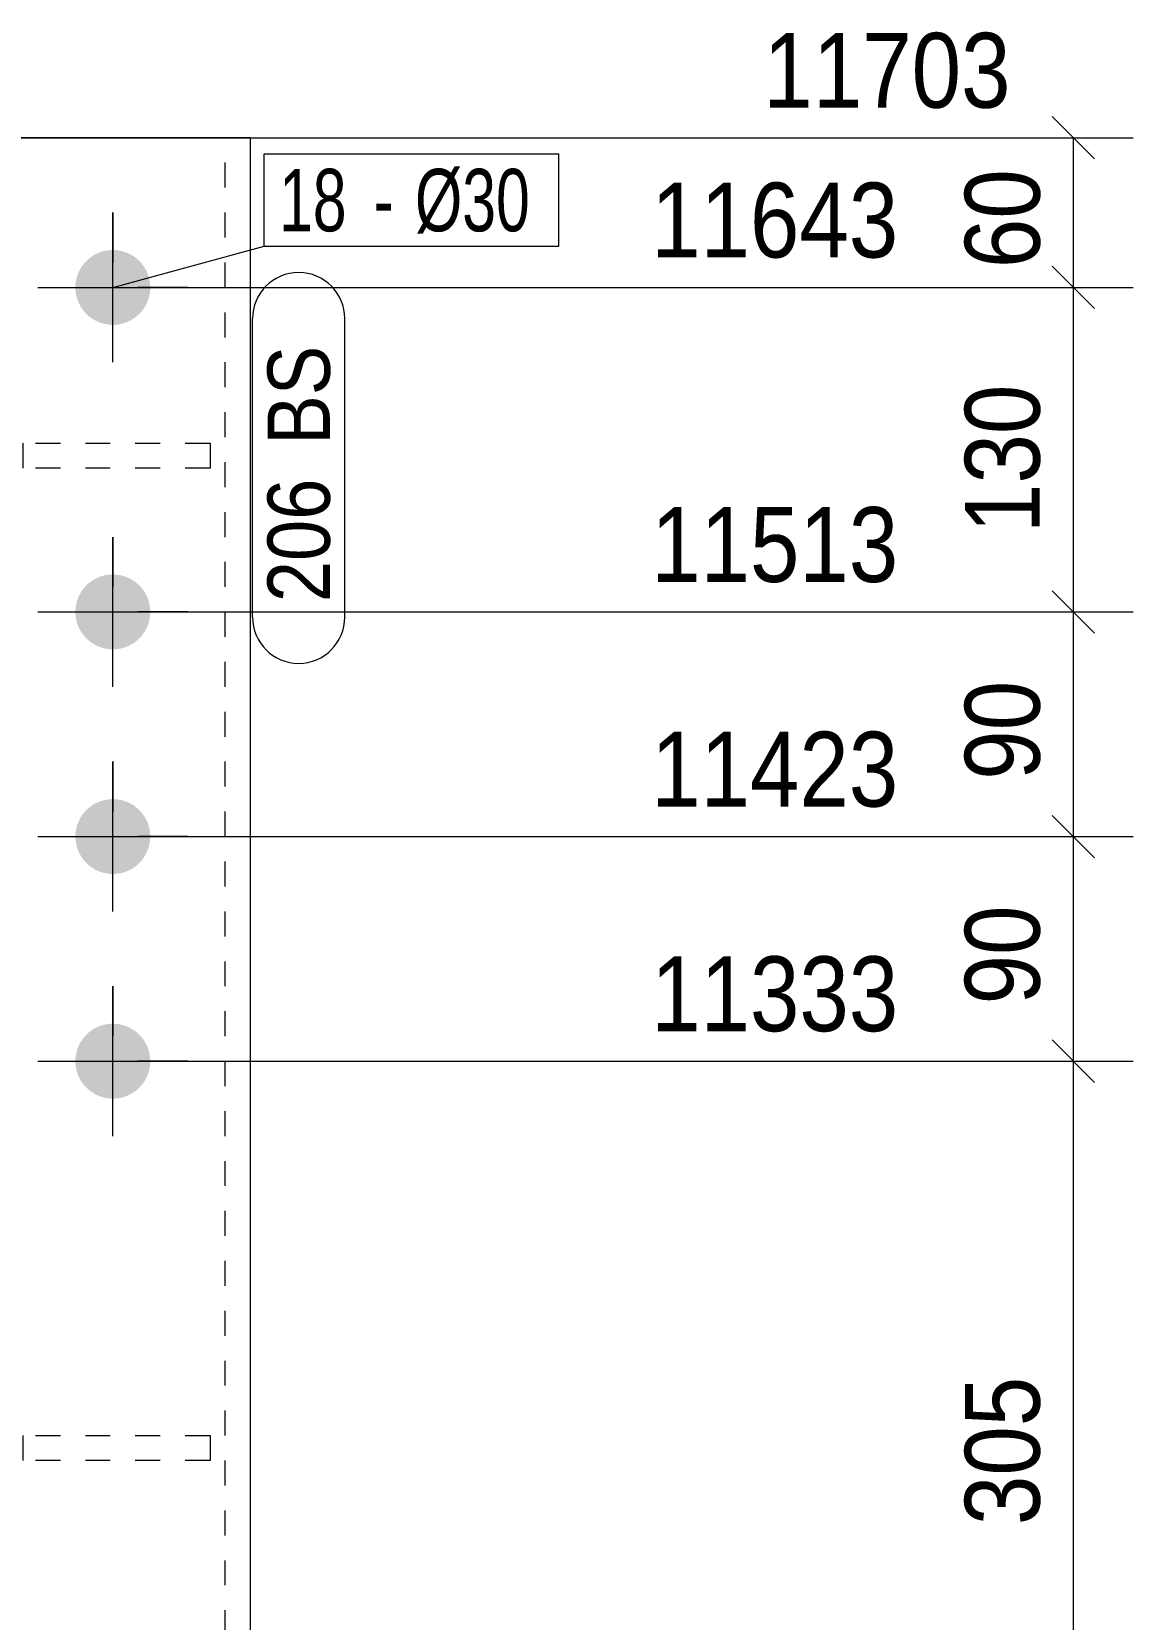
# Model space of a CAD drawing. Header units: millimetres. Extents: x 2 to 579, y 1 to 405.
# Drawn here: x 85.3 to 129.5, y 302.8 to 366.4 of the extents above; entities that cross this region are included whole.
import ezdxf

# ---------------------------------------------------------------- set-up
doc = ezdxf.new("R2010")
doc.units = ezdxf.units.MM
doc.linetypes.add('XKITLINE00', pattern=[0])
doc.linetypes.add('XKITLINE01', pattern=[4, 1, -1, 1, -1])
for name, color, linetype, lineweight in [('Bolt', 3, 'Continuous', 0), ('BoltMark', 7, 'Continuous', 0), ('Dimensions', 7, 'Continuous', 0), ('Part', 2, 'Continuous', 0), ('PartMark', 7, 'Continuous', 0)]:
    doc.layers.add(name, color=color, linetype=linetype, lineweight=lineweight)
doc.styles.add('ARIAL', font='ARIAL.TTF')
doc.styles.add('ARIAL_NARROW', font='ARIALN.TTF')

# ---------------------------------------------------------------- blocks, each defined once
blk = doc.blocks.new('*A28')
at = {"layer": 'Bolt', "color": 3, "linetype": 'XKITLINE00', "lineweight": 0}
for p, q in [((88.559, 359.19), (88.559, 357.192)), ((85.559, 356.19), (87.557, 356.19)), ((91.559, 356.19), (89.561, 356.19)), ((88.559, 353.19), (88.559, 355.188)), ((88.559, 346.19), (88.559, 344.192)), ((85.559, 343.19), (87.557, 343.19)), ((91.559, 343.19), (89.561, 343.19)), ((88.559, 340.19), (88.559, 342.188)), ((88.559, 337.19), (88.559, 335.192)), ((85.559, 334.19), (87.557, 334.19)), ((91.559, 334.19), (89.561, 334.19)), ((88.559, 331.19), (88.559, 333.188)), ((88.559, 328.19), (88.559, 326.192)), ((85.559, 325.19), (87.557, 325.19)), ((91.559, 325.19), (89.561, 325.19)), ((88.559, 322.19), (88.559, 324.188))]:
    blk.add_line(p, q, dxfattribs=at)
blk = doc.blocks.new('*A29')
at = {"layer": 'Bolt'}
for points in [[(87.06, 356.227), (87.061, 356.264), (87.063, 356.301), (87.067, 356.337), (87.071, 356.374), (87.076, 356.41), (87.081, 356.447), (87.088, 356.483), (87.096, 356.519), (87.104, 356.555), (87.114, 356.59), (87.124, 356.626), (87.135, 356.661), (87.147, 356.696), (87.16, 356.73), (87.174, 356.764), (87.188, 356.798), (87.203, 356.832), (87.22, 356.865), (87.236, 356.897), (87.254, 356.93), (87.273, 356.961), (87.292, 356.993), (87.312, 357.024), (87.333, 357.054), (87.355, 357.084), (87.377, 357.113), (87.4, 357.142), (87.424, 357.17), (87.448, 357.198), (87.473, 357.224), (87.499, 357.251), (87.525, 357.277), (87.552, 357.302), (87.58, 357.326), (87.608, 357.35), (87.637, 357.373), (87.666, 357.395), (87.696, 357.417), (87.726, 357.437), (87.757, 357.457), (87.788, 357.477), (87.82, 357.495), (87.852, 357.513), (87.885, 357.53), (87.918, 357.546), (87.952, 357.561), (87.985, 357.576), (88.02, 357.59), (88.054, 357.602), (88.089, 357.614), (88.124, 357.626), (88.159, 357.636), (88.195, 357.645), (88.231, 357.654), (88.267, 357.661), (88.303, 357.668), (88.339, 357.674), (88.376, 357.679), (88.412, 357.683), (88.449, 357.686), (88.486, 357.688), (88.523, 357.69), (88.559, 357.69), (88.596, 357.69), (88.633, 357.688), (88.67, 357.686), (88.706, 357.683), (88.743, 357.679), (88.779, 357.674), (88.816, 357.668), (88.852, 357.661), (88.888, 357.654), (88.924, 357.645), (88.959, 357.636), (88.995, 357.626), (89.03, 357.614), (89.065, 357.602), (89.099, 357.59), (89.133, 357.576), (89.167, 357.561), (89.201, 357.546), (89.234, 357.53), (89.266, 357.513), (89.299, 357.495), (89.331, 357.477), (89.362, 357.457), (89.393, 357.437), (89.423, 357.417), (89.453, 357.395), (89.482, 357.373), (89.511, 357.35), (89.539, 357.326), (89.567, 357.302), (89.594, 357.277), (89.62, 357.251), (89.646, 357.224), (89.671, 357.198), (89.695, 357.17), (89.719, 357.142), (89.742, 357.113), (89.764, 357.084), (89.786, 357.054), (89.807, 357.024), (89.827, 356.993), (89.846, 356.961), (89.864, 356.93), (89.882, 356.897), (89.899, 356.865), (89.915, 356.832), (89.931, 356.798), (89.945, 356.764), (89.959, 356.73), (89.972, 356.696), (89.984, 356.661), (89.995, 356.626), (90.005, 356.59), (90.014, 356.555), (90.023, 356.519), (90.031, 356.483), (90.037, 356.447), (90.043, 356.41), (90.048, 356.374), (90.052, 356.337), (90.055, 356.301), (90.058, 356.264), (90.059, 356.227), (90.059, 356.19), (90.059, 356.153), (90.058, 356.117), (90.055, 356.08), (90.052, 356.043), (90.048, 356.007), (90.043, 355.97), (90.037, 355.934), (90.031, 355.898), (90.023, 355.862), (90.014, 355.826), (90.005, 355.79), (89.995, 355.755), (89.984, 355.72), (89.972, 355.685), (89.959, 355.65), (89.945, 355.616), (89.931, 355.582), (89.915, 355.549), (89.899, 355.516), (89.882, 355.483), (89.864, 355.451), (89.846, 355.419), (89.827, 355.388), (89.807, 355.357), (89.786, 355.326), (89.764, 355.297), (89.742, 355.267), (89.719, 355.239), (89.695, 355.21), (89.671, 355.183), (89.646, 355.156), (89.62, 355.13), (89.594, 355.104), (89.567, 355.079), (89.539, 355.054), (89.511, 355.031), (89.482, 355.008), (89.453, 354.985), (89.423, 354.964), (89.393, 354.943), (89.362, 354.923), (89.331, 354.904), (89.299, 354.885), (89.266, 354.867), (89.234, 354.85), (89.201, 354.834), (89.167, 354.819), (89.133, 354.804), (89.099, 354.791), (89.065, 354.778), (89.03, 354.766), (88.995, 354.755), (88.959, 354.745), (88.924, 354.735), (88.888, 354.727), (88.852, 354.719), (88.816, 354.712), (88.779, 354.706), (88.743, 354.701), (88.706, 354.697), (88.67, 354.694), (88.633, 354.692), (88.596, 354.691), (88.559, 354.69), (88.523, 354.691), (88.486, 354.692), (88.449, 354.694), (88.412, 354.697), (88.376, 354.701), (88.339, 354.706), (88.303, 354.712), (88.267, 354.719), (88.231, 354.727), (88.195, 354.735), (88.159, 354.745), (88.124, 354.755), (88.089, 354.766), (88.054, 354.778), (88.02, 354.791), (87.985, 354.804), (87.952, 354.819), (87.918, 354.834), (87.885, 354.85), (87.852, 354.867), (87.82, 354.885), (87.788, 354.904), (87.757, 354.923), (87.726, 354.943), (87.696, 354.964), (87.666, 354.985), (87.637, 355.008), (87.608, 355.031), (87.58, 355.054), (87.552, 355.079), (87.525, 355.104), (87.499, 355.13), (87.473, 355.156), (87.448, 355.183), (87.424, 355.21), (87.4, 355.239), (87.377, 355.267), (87.355, 355.297), (87.333, 355.326), (87.312, 355.357), (87.292, 355.388), (87.273, 355.419), (87.254, 355.451), (87.236, 355.483), (87.22, 355.516), (87.203, 355.549), (87.188, 355.582), (87.174, 355.616), (87.16, 355.65), (87.147, 355.685), (87.135, 355.72), (87.124, 355.755), (87.114, 355.79), (87.104, 355.826), (87.096, 355.862), (87.088, 355.898), (87.081, 355.934), (87.076, 355.97), (87.071, 356.007), (87.067, 356.043), (87.063, 356.08), (87.061, 356.117), (87.06, 356.153), (87.059, 356.19)], [(87.06, 343.227), (87.061, 343.264), (87.063, 343.301), (87.067, 343.337), (87.071, 343.374), (87.076, 343.41), (87.081, 343.447), (87.088, 343.483), (87.096, 343.519), (87.104, 343.555), (87.114, 343.59), (87.124, 343.626), (87.135, 343.661), (87.147, 343.696), (87.16, 343.73), (87.174, 343.764), (87.188, 343.798), (87.203, 343.832), (87.22, 343.865), (87.236, 343.897), (87.254, 343.93), (87.273, 343.961), (87.292, 343.993), (87.312, 344.024), (87.333, 344.054), (87.355, 344.084), (87.377, 344.113), (87.4, 344.142), (87.424, 344.17), (87.448, 344.198), (87.473, 344.224), (87.499, 344.251), (87.525, 344.277), (87.552, 344.302), (87.58, 344.326), (87.608, 344.35), (87.637, 344.373), (87.666, 344.395), (87.696, 344.417), (87.726, 344.437), (87.757, 344.457), (87.788, 344.477), (87.82, 344.495), (87.852, 344.513), (87.885, 344.53), (87.918, 344.546), (87.952, 344.561), (87.985, 344.576), (88.02, 344.59), (88.054, 344.602), (88.089, 344.614), (88.124, 344.626), (88.159, 344.636), (88.195, 344.645), (88.231, 344.654), (88.267, 344.661), (88.303, 344.668), (88.339, 344.674), (88.376, 344.679), (88.412, 344.683), (88.449, 344.686), (88.486, 344.688), (88.523, 344.69), (88.559, 344.69), (88.596, 344.69), (88.633, 344.688), (88.67, 344.686), (88.706, 344.683), (88.743, 344.679), (88.779, 344.674), (88.816, 344.668), (88.852, 344.661), (88.888, 344.654), (88.924, 344.645), (88.959, 344.636), (88.995, 344.626), (89.03, 344.614), (89.065, 344.602), (89.099, 344.59), (89.133, 344.576), (89.167, 344.561), (89.201, 344.546), (89.234, 344.53), (89.266, 344.513), (89.299, 344.495), (89.331, 344.477), (89.362, 344.457), (89.393, 344.437), (89.423, 344.417), (89.453, 344.395), (89.482, 344.373), (89.511, 344.35), (89.539, 344.326), (89.567, 344.302), (89.594, 344.277), (89.62, 344.251), (89.646, 344.224), (89.671, 344.198), (89.695, 344.17), (89.719, 344.142), (89.742, 344.113), (89.764, 344.084), (89.786, 344.054), (89.807, 344.024), (89.827, 343.993), (89.846, 343.961), (89.864, 343.93), (89.882, 343.897), (89.899, 343.865), (89.915, 343.832), (89.931, 343.798), (89.945, 343.764), (89.959, 343.73), (89.972, 343.696), (89.984, 343.661), (89.995, 343.626), (90.005, 343.59), (90.014, 343.555), (90.023, 343.519), (90.031, 343.483), (90.037, 343.447), (90.043, 343.41), (90.048, 343.374), (90.052, 343.337), (90.055, 343.301), (90.058, 343.264), (90.059, 343.227), (90.059, 343.19), (90.059, 343.153), (90.058, 343.117), (90.055, 343.08), (90.052, 343.043), (90.048, 343.007), (90.043, 342.97), (90.037, 342.934), (90.031, 342.898), (90.023, 342.862), (90.014, 342.826), (90.005, 342.79), (89.995, 342.755), (89.984, 342.72), (89.972, 342.685), (89.959, 342.65), (89.945, 342.616), (89.931, 342.582), (89.915, 342.549), (89.899, 342.516), (89.882, 342.483), (89.864, 342.451), (89.846, 342.419), (89.827, 342.388), (89.807, 342.357), (89.786, 342.326), (89.764, 342.297), (89.742, 342.267), (89.719, 342.239), (89.695, 342.21), (89.671, 342.183), (89.646, 342.156), (89.62, 342.13), (89.594, 342.104), (89.567, 342.079), (89.539, 342.054), (89.511, 342.031), (89.482, 342.008), (89.453, 341.985), (89.423, 341.964), (89.393, 341.943), (89.362, 341.923), (89.331, 341.904), (89.299, 341.885), (89.266, 341.867), (89.234, 341.85), (89.201, 341.834), (89.167, 341.819), (89.133, 341.804), (89.099, 341.791), (89.065, 341.778), (89.03, 341.766), (88.995, 341.755), (88.959, 341.745), (88.924, 341.735), (88.888, 341.727), (88.852, 341.719), (88.816, 341.712), (88.779, 341.706), (88.743, 341.701), (88.706, 341.697), (88.67, 341.694), (88.633, 341.692), (88.596, 341.691), (88.559, 341.69), (88.523, 341.691), (88.486, 341.692), (88.449, 341.694), (88.412, 341.697), (88.376, 341.701), (88.339, 341.706), (88.303, 341.712), (88.267, 341.719), (88.231, 341.727), (88.195, 341.735), (88.159, 341.745), (88.124, 341.755), (88.089, 341.766), (88.054, 341.778), (88.02, 341.791), (87.985, 341.804), (87.952, 341.819), (87.918, 341.834), (87.885, 341.85), (87.852, 341.867), (87.82, 341.885), (87.788, 341.904), (87.757, 341.923), (87.726, 341.943), (87.696, 341.964), (87.666, 341.985), (87.637, 342.008), (87.608, 342.031), (87.58, 342.054), (87.552, 342.079), (87.525, 342.104), (87.499, 342.13), (87.473, 342.156), (87.448, 342.183), (87.424, 342.21), (87.4, 342.239), (87.377, 342.267), (87.355, 342.297), (87.333, 342.326), (87.312, 342.357), (87.292, 342.388), (87.273, 342.419), (87.254, 342.451), (87.236, 342.483), (87.22, 342.516), (87.203, 342.549), (87.188, 342.582), (87.174, 342.616), (87.16, 342.65), (87.147, 342.685), (87.135, 342.72), (87.124, 342.755), (87.114, 342.79), (87.104, 342.826), (87.096, 342.862), (87.088, 342.898), (87.081, 342.934), (87.076, 342.97), (87.071, 343.007), (87.067, 343.043), (87.063, 343.08), (87.061, 343.117), (87.06, 343.153), (87.059, 343.19)], [(87.06, 334.227), (87.061, 334.264), (87.063, 334.301), (87.067, 334.337), (87.071, 334.374), (87.076, 334.41), (87.081, 334.447), (87.088, 334.483), (87.096, 334.519), (87.104, 334.555), (87.114, 334.59), (87.124, 334.626), (87.135, 334.661), (87.147, 334.696), (87.16, 334.73), (87.174, 334.764), (87.188, 334.798), (87.203, 334.832), (87.22, 334.865), (87.236, 334.897), (87.254, 334.93), (87.273, 334.961), (87.292, 334.993), (87.312, 335.024), (87.333, 335.054), (87.355, 335.084), (87.377, 335.113), (87.4, 335.142), (87.424, 335.17), (87.448, 335.198), (87.473, 335.224), (87.499, 335.251), (87.525, 335.277), (87.552, 335.302), (87.58, 335.326), (87.608, 335.35), (87.637, 335.373), (87.666, 335.395), (87.696, 335.417), (87.726, 335.437), (87.757, 335.457), (87.788, 335.477), (87.82, 335.495), (87.852, 335.513), (87.885, 335.53), (87.918, 335.546), (87.952, 335.561), (87.985, 335.576), (88.02, 335.59), (88.054, 335.602), (88.089, 335.614), (88.124, 335.626), (88.159, 335.636), (88.195, 335.645), (88.231, 335.654), (88.267, 335.661), (88.303, 335.668), (88.339, 335.674), (88.376, 335.679), (88.412, 335.683), (88.449, 335.686), (88.486, 335.688), (88.523, 335.69), (88.559, 335.69), (88.596, 335.69), (88.633, 335.688), (88.67, 335.686), (88.706, 335.683), (88.743, 335.679), (88.779, 335.674), (88.816, 335.668), (88.852, 335.661), (88.888, 335.654), (88.924, 335.645), (88.959, 335.636), (88.995, 335.626), (89.03, 335.614), (89.065, 335.602), (89.099, 335.59), (89.133, 335.576), (89.167, 335.561), (89.201, 335.546), (89.234, 335.53), (89.266, 335.513), (89.299, 335.495), (89.331, 335.477), (89.362, 335.457), (89.393, 335.437), (89.423, 335.417), (89.453, 335.395), (89.482, 335.373), (89.511, 335.35), (89.539, 335.326), (89.567, 335.302), (89.594, 335.277), (89.62, 335.251), (89.646, 335.224), (89.671, 335.198), (89.695, 335.17), (89.719, 335.142), (89.742, 335.113), (89.764, 335.084), (89.786, 335.054), (89.807, 335.024), (89.827, 334.993), (89.846, 334.961), (89.864, 334.93), (89.882, 334.897), (89.899, 334.865), (89.915, 334.832), (89.931, 334.798), (89.945, 334.764), (89.959, 334.73), (89.972, 334.696), (89.984, 334.661), (89.995, 334.626), (90.005, 334.59), (90.014, 334.555), (90.023, 334.519), (90.031, 334.483), (90.037, 334.447), (90.043, 334.41), (90.048, 334.374), (90.052, 334.337), (90.055, 334.301), (90.058, 334.264), (90.059, 334.227), (90.059, 334.19), (90.059, 334.153), (90.058, 334.117), (90.055, 334.08), (90.052, 334.043), (90.048, 334.007), (90.043, 333.97), (90.037, 333.934), (90.031, 333.898), (90.023, 333.862), (90.014, 333.826), (90.005, 333.79), (89.995, 333.755), (89.984, 333.72), (89.972, 333.685), (89.959, 333.65), (89.945, 333.616), (89.931, 333.582), (89.915, 333.549), (89.899, 333.516), (89.882, 333.483), (89.864, 333.451), (89.846, 333.419), (89.827, 333.388), (89.807, 333.357), (89.786, 333.326), (89.764, 333.297), (89.742, 333.267), (89.719, 333.239), (89.695, 333.21), (89.671, 333.183), (89.646, 333.156), (89.62, 333.13), (89.594, 333.104), (89.567, 333.079), (89.539, 333.054), (89.511, 333.031), (89.482, 333.008), (89.453, 332.985), (89.423, 332.964), (89.393, 332.943), (89.362, 332.923), (89.331, 332.904), (89.299, 332.885), (89.266, 332.867), (89.234, 332.85), (89.201, 332.834), (89.167, 332.819), (89.133, 332.804), (89.099, 332.791), (89.065, 332.778), (89.03, 332.766), (88.995, 332.755), (88.959, 332.745), (88.924, 332.735), (88.888, 332.727), (88.852, 332.719), (88.816, 332.712), (88.779, 332.706), (88.743, 332.701), (88.706, 332.697), (88.67, 332.694), (88.633, 332.692), (88.596, 332.691), (88.559, 332.69), (88.523, 332.691), (88.486, 332.692), (88.449, 332.694), (88.412, 332.697), (88.376, 332.701), (88.339, 332.706), (88.303, 332.712), (88.267, 332.719), (88.231, 332.727), (88.195, 332.735), (88.159, 332.745), (88.124, 332.755), (88.089, 332.766), (88.054, 332.778), (88.02, 332.791), (87.985, 332.804), (87.952, 332.819), (87.918, 332.834), (87.885, 332.85), (87.852, 332.867), (87.82, 332.885), (87.788, 332.904), (87.757, 332.923), (87.726, 332.943), (87.696, 332.964), (87.666, 332.985), (87.637, 333.008), (87.608, 333.031), (87.58, 333.054), (87.552, 333.079), (87.525, 333.104), (87.499, 333.13), (87.473, 333.156), (87.448, 333.183), (87.424, 333.21), (87.4, 333.239), (87.377, 333.267), (87.355, 333.297), (87.333, 333.326), (87.312, 333.357), (87.292, 333.388), (87.273, 333.419), (87.254, 333.451), (87.236, 333.483), (87.22, 333.516), (87.203, 333.549), (87.188, 333.582), (87.174, 333.616), (87.16, 333.65), (87.147, 333.685), (87.135, 333.72), (87.124, 333.755), (87.114, 333.79), (87.104, 333.826), (87.096, 333.862), (87.088, 333.898), (87.081, 333.934), (87.076, 333.97), (87.071, 334.007), (87.067, 334.043), (87.063, 334.08), (87.061, 334.117), (87.06, 334.153), (87.059, 334.19)], [(87.06, 325.227), (87.061, 325.264), (87.063, 325.301), (87.067, 325.337), (87.071, 325.374), (87.076, 325.41), (87.081, 325.447), (87.088, 325.483), (87.096, 325.519), (87.104, 325.555), (87.114, 325.59), (87.124, 325.626), (87.135, 325.661), (87.147, 325.696), (87.16, 325.73), (87.174, 325.764), (87.188, 325.798), (87.203, 325.832), (87.22, 325.865), (87.236, 325.897), (87.254, 325.93), (87.273, 325.961), (87.292, 325.993), (87.312, 326.024), (87.333, 326.054), (87.355, 326.084), (87.377, 326.113), (87.4, 326.142), (87.424, 326.17), (87.448, 326.198), (87.473, 326.224), (87.499, 326.251), (87.525, 326.277), (87.552, 326.302), (87.58, 326.326), (87.608, 326.35), (87.637, 326.373), (87.666, 326.395), (87.696, 326.417), (87.726, 326.437), (87.757, 326.457), (87.788, 326.477), (87.82, 326.495), (87.852, 326.513), (87.885, 326.53), (87.918, 326.546), (87.952, 326.561), (87.985, 326.576), (88.02, 326.59), (88.054, 326.602), (88.089, 326.614), (88.124, 326.626), (88.159, 326.636), (88.195, 326.645), (88.231, 326.654), (88.267, 326.661), (88.303, 326.668), (88.339, 326.674), (88.376, 326.679), (88.412, 326.683), (88.449, 326.686), (88.486, 326.688), (88.523, 326.69), (88.559, 326.69), (88.596, 326.69), (88.633, 326.688), (88.67, 326.686), (88.706, 326.683), (88.743, 326.679), (88.779, 326.674), (88.816, 326.668), (88.852, 326.661), (88.888, 326.654), (88.924, 326.645), (88.959, 326.636), (88.995, 326.626), (89.03, 326.614), (89.065, 326.602), (89.099, 326.59), (89.133, 326.576), (89.167, 326.561), (89.201, 326.546), (89.234, 326.53), (89.266, 326.513), (89.299, 326.495), (89.331, 326.477), (89.362, 326.457), (89.393, 326.437), (89.423, 326.417), (89.453, 326.395), (89.482, 326.373), (89.511, 326.35), (89.539, 326.326), (89.567, 326.302), (89.594, 326.277), (89.62, 326.251), (89.646, 326.224), (89.671, 326.198), (89.695, 326.17), (89.719, 326.142), (89.742, 326.113), (89.764, 326.084), (89.786, 326.054), (89.807, 326.024), (89.827, 325.993), (89.846, 325.961), (89.864, 325.93), (89.882, 325.897), (89.899, 325.865), (89.915, 325.832), (89.931, 325.798), (89.945, 325.764), (89.959, 325.73), (89.972, 325.696), (89.984, 325.661), (89.995, 325.626), (90.005, 325.59), (90.014, 325.555), (90.023, 325.519), (90.031, 325.483), (90.037, 325.447), (90.043, 325.41), (90.048, 325.374), (90.052, 325.337), (90.055, 325.301), (90.058, 325.264), (90.059, 325.227), (90.059, 325.19), (90.059, 325.153), (90.058, 325.117), (90.055, 325.08), (90.052, 325.043), (90.048, 325.007), (90.043, 324.97), (90.037, 324.934), (90.031, 324.898), (90.023, 324.862), (90.014, 324.826), (90.005, 324.79), (89.995, 324.755), (89.984, 324.72), (89.972, 324.685), (89.959, 324.65), (89.945, 324.616), (89.931, 324.582), (89.915, 324.549), (89.899, 324.516), (89.882, 324.483), (89.864, 324.451), (89.846, 324.419), (89.827, 324.388), (89.807, 324.357), (89.786, 324.326), (89.764, 324.297), (89.742, 324.267), (89.719, 324.239), (89.695, 324.21), (89.671, 324.183), (89.646, 324.156), (89.62, 324.13), (89.594, 324.104), (89.567, 324.079), (89.539, 324.054), (89.511, 324.031), (89.482, 324.008), (89.453, 323.985), (89.423, 323.964), (89.393, 323.943), (89.362, 323.923), (89.331, 323.904), (89.299, 323.885), (89.266, 323.867), (89.234, 323.85), (89.201, 323.834), (89.167, 323.819), (89.133, 323.804), (89.099, 323.791), (89.065, 323.778), (89.03, 323.766), (88.995, 323.755), (88.959, 323.745), (88.924, 323.735), (88.888, 323.727), (88.852, 323.719), (88.816, 323.712), (88.779, 323.706), (88.743, 323.701), (88.706, 323.697), (88.67, 323.694), (88.633, 323.692), (88.596, 323.691), (88.559, 323.69), (88.523, 323.691), (88.486, 323.692), (88.449, 323.694), (88.412, 323.697), (88.376, 323.701), (88.339, 323.706), (88.303, 323.712), (88.267, 323.719), (88.231, 323.727), (88.195, 323.735), (88.159, 323.745), (88.124, 323.755), (88.089, 323.766), (88.054, 323.778), (88.02, 323.791), (87.985, 323.804), (87.952, 323.819), (87.918, 323.834), (87.885, 323.85), (87.852, 323.867), (87.82, 323.885), (87.788, 323.904), (87.757, 323.923), (87.726, 323.943), (87.696, 323.964), (87.666, 323.985), (87.637, 324.008), (87.608, 324.031), (87.58, 324.054), (87.552, 324.079), (87.525, 324.104), (87.499, 324.13), (87.473, 324.156), (87.448, 324.183), (87.424, 324.21), (87.4, 324.239), (87.377, 324.267), (87.355, 324.297), (87.333, 324.326), (87.312, 324.357), (87.292, 324.388), (87.273, 324.419), (87.254, 324.451), (87.236, 324.483), (87.22, 324.516), (87.203, 324.549), (87.188, 324.582), (87.174, 324.616), (87.16, 324.65), (87.147, 324.685), (87.135, 324.72), (87.124, 324.755), (87.114, 324.79), (87.104, 324.826), (87.096, 324.862), (87.088, 324.898), (87.081, 324.934), (87.076, 324.97), (87.071, 325.007), (87.067, 325.043), (87.063, 325.08), (87.061, 325.117), (87.06, 325.153), (87.059, 325.19)]]:
    blk.add_hatch(color=3, dxfattribs=at).paths.add_polyline_path(points, flags=17)
at = {"layer": 'Bolt', "color": 3, "linetype": 'XKITLINE00', "lineweight": 0}
for p, q in [((88.559, 353.19), (88.559, 359.19)), ((85.559, 356.19), (91.559, 356.19)), ((88.559, 340.19), (88.559, 346.19)), ((85.559, 343.19), (91.559, 343.19)), ((88.559, 331.19), (88.559, 337.19)), ((85.559, 334.19), (91.559, 334.19)), ((88.559, 322.19), (88.559, 328.19)), ((85.559, 325.19), (91.559, 325.19))]:
    blk.add_line(p, q, dxfattribs=at)
blk = doc.blocks.new('*A33')
at = {"layer": 'Part', "color": 7, "linetype": 'XKITLINE01', "lineweight": 0}
for p, q in [((93.059, 362.19), (73.059, 362.19)), ((93.059, 226.19), (93.059, 362.19))]:
    blk.add_line(p, q, dxfattribs=at)
blk = doc.blocks.new('*A34')
at = {"layer": 'Part', "color": 7, "linetype": 'XKITLINE01', "lineweight": 0}
for q in [(72.059, 362.19), (94.059, 226.19)]:
    blk.add_line((94.059, 362.19), q, dxfattribs=at)
blk = doc.blocks.new('*A37')
at = {"layer": 'Part', "color": 7, "linetype": 'XKITLINE01', "lineweight": 0}
for p, q in [((83.459, 310.19), (92.459, 310.19)), ((83.459, 309.19), (83.459, 310.19)), ((84.959, 310.19), (84.959, 309.19)), ((92.459, 310.19), (92.459, 309.19)), ((92.459, 309.19), (83.459, 309.19))]:
    blk.add_line(p, q, dxfattribs=at)
blk = doc.blocks.new('*A41')
at = {"layer": 'Part', "color": 7, "linetype": 'XKITLINE01', "lineweight": 0}
for p, q in [((83.459, 349.947), (92.459, 349.947)), ((83.459, 348.947), (83.459, 349.947)), ((84.959, 349.947), (84.959, 348.947)), ((92.459, 349.947), (92.459, 348.947)), ((92.459, 348.947), (83.459, 348.947))]:
    blk.add_line(p, q, dxfattribs=at)
blk = doc.blocks.new('*A42')
at = {"layer": 'Part', "color": 2, "linetype": 'XKITLINE00', "lineweight": 0}
for p, q in [((72.059, 362.19), (94.059, 362.19)), ((94.059, 362.19), (94.059, 226.19))]:
    blk.add_line(p, q, dxfattribs=at)
blk = doc.blocks.new('*A126')
at = {"layer": 'Dimensions', "color": 7, "linetype": 'XKITLINE00', "lineweight": 0}
for p, q in [((126.211, 326.039), (127.908, 324.342)), ((89.559, 325.19), (129.459, 325.19)), ((127.059, 294.69), (127.059, 325.19)), ((126.211, 295.539), (127.908, 293.842)), ((89.559, 294.69), (129.459, 294.69))]:
    blk.add_line(p, q, dxfattribs=at)
at = {"layer": 'Dimensions', "color": 3}
for p in [(127.059, 325.19), (127.059, 294.69)]:
    blk.add_point(p, dxfattribs=at)
at = {"layer": 'Dimensions', "color": 3, "style": 'ARIAL', "width": 0.85}
blk.add_text('11333', height=3, dxfattribs=at).set_placement((110.134, 326.39))
blk.add_text('305', height=3, rotation=90.00021, dxfattribs=at).set_placement((125.709, 306.603))
blk = doc.blocks.new('*A127')
at = {"layer": 'Dimensions', "color": 7, "linetype": 'XKITLINE00', "lineweight": 0}
for p, q in [((126.211, 335.039), (127.908, 333.342)), ((89.559, 334.19), (129.459, 334.19)), ((127.059, 325.19), (127.059, 334.19)), ((126.211, 326.039), (127.908, 324.342)), ((89.559, 325.19), (129.459, 325.19))]:
    blk.add_line(p, q, dxfattribs=at)
at = {"layer": 'Dimensions', "color": 3}
for p in [(127.059, 334.19), (127.059, 325.19)]:
    blk.add_point(p, dxfattribs=at)
at = {"layer": 'Dimensions', "color": 3, "style": 'ARIAL', "width": 0.85}
blk.add_text('11423', height=3, dxfattribs=at).set_placement((110.134, 335.39))
blk.add_text('90', height=3, rotation=90.00021, dxfattribs=at).set_placement((125.709, 327.465))
blk = doc.blocks.new('*A128')
at = {"layer": 'Dimensions', "color": 7, "linetype": 'XKITLINE00', "lineweight": 0}
for p, q in [((126.211, 344.039), (127.908, 342.342)), ((89.559, 343.19), (129.459, 343.19)), ((127.059, 334.19), (127.059, 343.19)), ((126.211, 335.039), (127.908, 333.342)), ((89.559, 334.19), (129.459, 334.19))]:
    blk.add_line(p, q, dxfattribs=at)
at = {"layer": 'Dimensions', "color": 3}
for p in [(127.059, 343.19), (127.059, 334.19)]:
    blk.add_point(p, dxfattribs=at)
at = {"layer": 'Dimensions', "color": 3, "style": 'ARIAL', "width": 0.85}
blk.add_text('11513', height=3, dxfattribs=at).set_placement((110.134, 344.39))
blk.add_text('90', height=3, rotation=90.00021, dxfattribs=at).set_placement((125.709, 336.465))
blk = doc.blocks.new('*A129')
at = {"layer": 'Dimensions', "color": 7, "linetype": 'XKITLINE00', "lineweight": 0}
for p, q in [((126.211, 357.039), (127.908, 355.342)), ((89.559, 356.19), (129.459, 356.19)), ((127.059, 343.19), (127.059, 356.19)), ((126.211, 344.039), (127.908, 342.342)), ((89.559, 343.19), (129.459, 343.19))]:
    blk.add_line(p, q, dxfattribs=at)
at = {"layer": 'Dimensions', "color": 3}
for p in [(127.059, 356.19), (127.059, 343.19)]:
    blk.add_point(p, dxfattribs=at)
at = {"layer": 'Dimensions', "color": 3, "style": 'ARIAL', "width": 0.85}
blk.add_text('11643', height=3, dxfattribs=at).set_placement((110.134, 357.39))
blk.add_text('130', height=3, rotation=90.00021, dxfattribs=at).set_placement((125.709, 346.353))
blk = doc.blocks.new('*A130')
at = {"layer": 'Dimensions', "color": 7, "linetype": 'XKITLINE00', "lineweight": 0}
for p, q in [((126.211, 363.039), (127.908, 361.342)), ((94.059, 362.19), (129.459, 362.19)), ((127.059, 356.19), (127.059, 362.19)), ((126.211, 357.039), (127.908, 355.342)), ((89.559, 356.19), (129.459, 356.19))]:
    blk.add_line(p, q, dxfattribs=at)
at = {"layer": 'Dimensions', "color": 3}
for p in [(127.059, 362.19), (127.059, 356.19)]:
    blk.add_point(p, dxfattribs=at)
at = {"layer": 'Dimensions', "color": 3, "style": 'ARIAL', "width": 0.85}
blk.add_text('11703', height=3, dxfattribs=at).set_placement((114.634, 363.39))
blk.add_text('60', height=3, rotation=90.00021, dxfattribs=at).set_placement((125.709, 356.965))
blk = doc.blocks.new('*A131')
at = {"layer": 'BoltMark', "color": 7, "linetype": 'XKITLINE00', "lineweight": 0}
for p, q in [((94.621, 361.54), (106.438, 361.54)), ((94.621, 357.84), (94.621, 361.54)), ((106.438, 357.84), (106.438, 361.54)), ((88.559, 356.19), (94.621, 357.84)), ((94.621, 357.84), (106.438, 357.84))]:
    blk.add_line(p, q, dxfattribs=at)
at = {"layer": 'BoltMark', "color": 3, "style": 'ARIAL_NARROW', "width": 0.85}
for s, p in [('18', (95.221, 358.44)), ('Ø30', (100.67, 358.44)), ('-', (99.011, 358.44))]:
    blk.add_text(s, height=2.5, dxfattribs=at).set_placement(p)
blk = doc.blocks.new('*A140')
at = {"layer": 'PartMark', "color": 7, "linetype": 'XKITLINE00', "lineweight": 0}
for p, q in [((94.159, 342.979), (94.159, 354.94)), ((97.859, 342.979), (97.859, 354.94))]:
    blk.add_line(p, q, dxfattribs=at)
for centre, start, end in [((96.009, 354.94), 0, 180), ((96.009, 342.979), 180, 0)]:
    blk.add_arc(centre, 1.85, start, end, dxfattribs=at)
at = {"layer": 'PartMark', "color": 3, "style": 'ARIAL', "width": 0.85}
for s, p in [('BS', (97.259, 349.892)), ('206', (97.259, 343.579))]:
    blk.add_text(s, height=2.5, rotation=90.00021, dxfattribs=at).set_placement(p)

msp = doc.modelspace()

# ---------------------------------------------------------------- block references
at = {"lineweight": 0}
for name in ['*A130', '*A34', '*A42', '*A131', '*A129', '*A28', '*A29', '*A140', '*A41', '*A128', '*A127', '*A126', '*A37']:
    msp.add_blockref(name, (0, 0), dxfattribs=at)
at = {"layer": 'Part', "lineweight": 0}
msp.add_blockref('*A33', (0, 0), dxfattribs=at)

doc.saveas('drawing.dxf')
